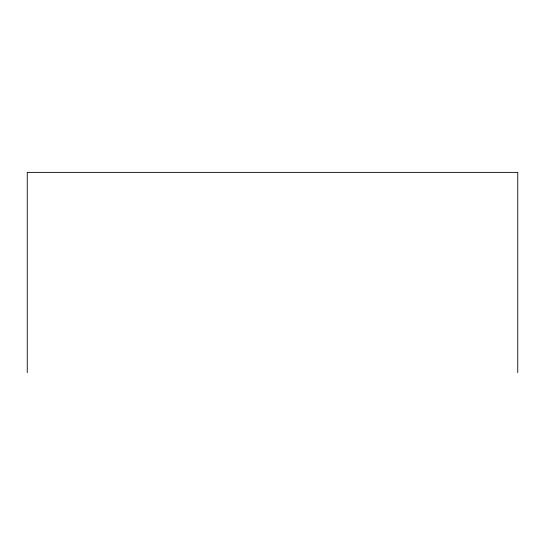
<?xml version="1.0" encoding="UTF-8"?>
<svg xmlns="http://www.w3.org/2000/svg" width="545" height="545" viewBox="0 0 545 545"><rect width="100%" height="100%" fill="white"/><g stroke="black" fill="none" stroke-linecap="round" stroke-linejoin="round"><path stroke-width="0.82" d="M517.75 372.617L517.75 172.383L27.25 172.383L27.25 372.617"/></g></svg>
